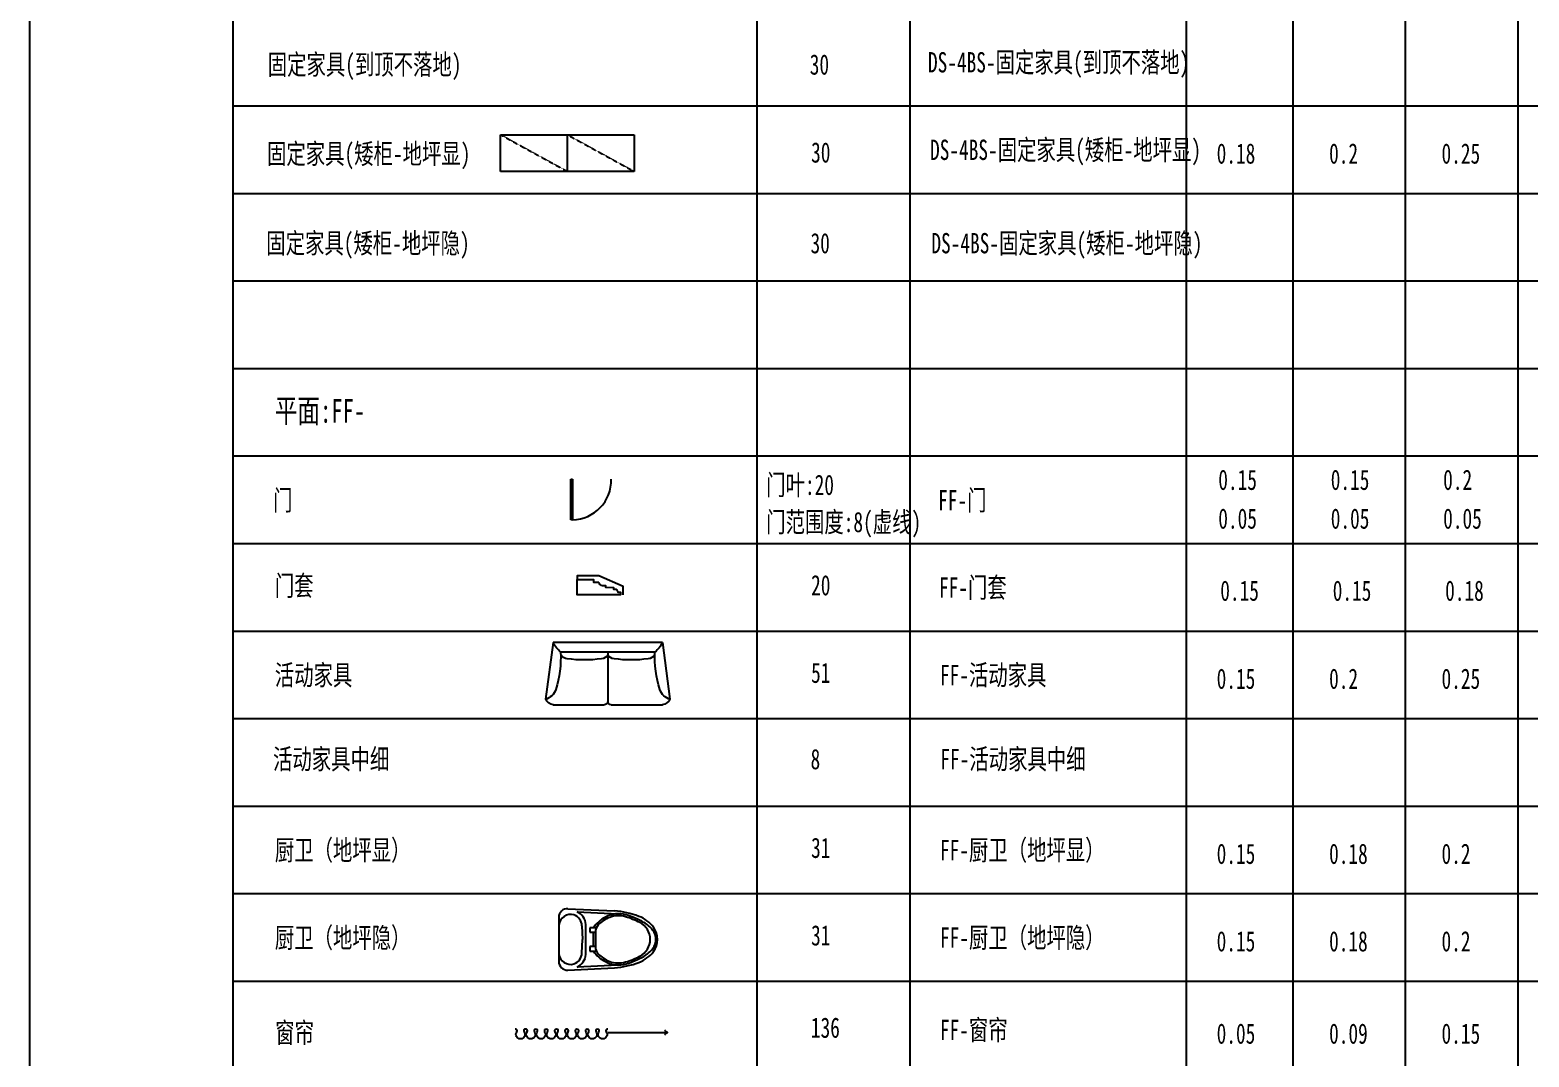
# Model space of a CAD drawing. Header units: millimetres. Extents: x -28014 to 297841, y -81741 to 47579.
# Drawn here: x -28014 to -16932, y 10905 to 18495 of the extents above; entities that cross this region are included whole.
import ezdxf

# ---------------------------------------------------------------- set-up
doc = ezdxf.new("R2010")
doc.units = ezdxf.units.MM
doc.header["$MEASUREMENT"] = 0
doc.linetypes.add('M-HIDDEN', pattern=[1.875, 1.25, -0.625])
for name, color, linetype in [('AR9-墙线', 160, 'Continuous'), ('DS-4BS-固定家具(到顶不落地)', 30, 'Continuous'), ('DS-4BS-固定家具(到顶落地)', 30, 'Continuous'), ('DS-4BS-固定家具(矮柜-地坪显)', 30, 'Continuous'), ('DS-4BS-固定家具(矮柜-地坪隐)', 30, 'Continuous'), ('FF-厨卫（地坪显）', 250, 'Continuous'), ('FF-厨卫（地坪隐）', 31, 'Continuous'), ('FF-活动家具', 51, 'Continuous'), ('FF-活动家具中细', 8, 'Continuous'), ('FF-窗帘', 136, 'Continuous'), ('FF-门', 20, 'Continuous'), ('FF-门套', 20, 'Continuous'), ('TK', 1, 'Continuous'), ('W-平面文字（布局）', 50, 'Continuous')]:
    doc.layers.add(name, color=color, linetype=linetype)
doc.styles.add('宋体', font='', dxfattribs={"width": 0.8})
doc.styles.get('宋体').set_extended_font_data('SimSun')

msp = doc.modelspace()

# ---------------------------------------------------------------- linework, layer by layer
at = {"layer": 'AR9-墙线'}
msp.add_line((-26513.849, 32810.926), (-26513.849, 4993.89), dxfattribs=at)
msp.add_lwpolyline([(-28013.849, 34310.926), (-4454.284, 34310.926), (-4454.284, 3493.89), (-28013.849, 3493.89)], close=True, dxfattribs=at)
msp.add_arc((-24009.856, 15168.021), 293.511, 271.2811617, 1.2811617, dxfattribs=at)
at = {"layer": 'DS-4BS-固定家具(矮柜-地坪显)'}
for p, q in [((-24535.074, 17720.869), (-23547.485, 17720.869)), ((-24535.074, 17449.879), (-24535.074, 17720.869)), ((-24041.279, 17449.879), (-24041.279, 17720.869)), ((-23547.485, 17720.869), (-23547.485, 17449.879)), ((-23547.485, 17449.879), (-24535.074, 17449.879))]:
    msp.add_line(p, q, dxfattribs=at)
at = {"layer": 'DS-4BS-固定家具(矮柜-地坪显)', "color": 55, "linetype": 'M-HIDDEN', "ltscale": 0.106667}
for p, q in [((-24535.074, 17720.869), (-24041.279, 17449.879)), ((-24041.279, 17720.869), (-23547.485, 17449.879))]:
    msp.add_line(p, q, dxfattribs=at)
at = {"layer": 'FF-厨卫（地坪隐）', "ltscale": 3}
for p, q in [((-24037.315, 12000.606), (-23692.477, 11984.61)), ((-23968.785, 11977.875), (-23667.082, 11962.793)), ((-24104.498, 11937.239), (-24104.498, 11610.507)), ((-23933.258, 11874.827), (-23929.048, 11773.902)), ((-23904.128, 11663.041), (-23904.128, 11884.986)), ((-23875.67, 11860.375), (-23875.67, 11827.37)), ((-23826.894, 11860.375), (-23875.67, 11860.375)), ((-23933.258, 11672.976), (-23929.048, 11773.902)), ((-23875.67, 11827.37), (-23833.899, 11827.37)), ((-23848.543, 11720.675), (-23848.543, 11827.37)), ((-23833.899, 11828.462), (-23833.899, 11719.584)), ((-23875.67, 11720.675), (-23875.67, 11687.671)), ((-23833.899, 11720.675), (-23875.67, 11720.675)), ((-23875.67, 11687.671), (-23826.894, 11687.671)), ((-24037.315, 11547.197), (-23692.477, 11563.193)), ((-23968.785, 11569.928), (-23667.077, 11585.253))]:
    msp.add_line(p, q, dxfattribs=at)
for centre, radius, start, end in [((-24040.683, 11937.127), 63.815, 87, 179.9), ((-24016.1, 11876.174), 112.308, 4.5, 65.1), ((-23749.389, 11308.572), 678.395, 69.5, 85.2), ((-24015.546, 11868.737), 89.837, 74.9956271, 171.9531724), ((-24022.33, 11871.628), 89.072, 2.2, 70.4), ((-23647.543, 11722.098), 243.97, 117.4735056, 145.4740861), ((-23757.699, 11828.462), 76.2, 136.0031945, 180), ((-23647.543, 11722.098), 229.326, 110.5577435, 136.0031945), ((-23663.164, 11757.173), 205.657, 74.0575107, 118.1206487), ((-23663.164, 11757.173), 191.013, 74.0808545, 109.8651438), ((-23787.655, 11346.256), 620.356, 62.8686998, 73.4333683), ((-23787.655, 11346.256), 635, 60.6000669, 73.44074), ((-23603.91, 11707.796), 253.577, 38, 68.7), ((-23568.461, 11774.023), 139.7, 297.1313002, 62.8686998), ((-23581.604, 11711.206), 215.9, 37.6231684, 60.6954602), ((-23524.964, 11773.913), 150.716, 323.3224377, 36.6998967), ((-23497.748, 11774.023), 111.144, 359.9999957, 38.3643781), ((-23497.748, 11774.023), 111.144, 321.6356219, 0.0000043), ((-24015.546, 11679.066), 89.837, 188.0468276, 285.0043729), ((-24022.33, 11676.175), 89.072, 289.6, 357.8), ((-24016.1, 11671.629), 112.308, 294.9, 355.5), ((-23647.543, 11825.948), 243.97, 214.5259139, 242.5264944), ((-23757.699, 11719.584), 76.2, 180, 223.9968055), ((-23647.543, 11825.948), 229.326, 223.9968055, 249.4422565), ((-23787.655, 12201.789), 620.356, 286.5666317, 297.1313002), ((-23787.655, 12201.789), 635, 286.55926, 299.3999331), ((-23603.91, 11840.007), 253.577, 291.3, 322), ((-23581.604, 11836.84), 215.9, 299.3045398, 322.3768316), ((-24040.683, 11610.676), 63.815, 180.1, 273), ((-23663.164, 11790.873), 205.657, 241.8793513, 285.9424893), ((-23663.164, 11790.873), 191.013, 250.1348562, 285.9191455), ((-23749.389, 12239.231), 678.395, 274.8, 290.5)]:
    msp.add_arc(centre, radius, start, end, dxfattribs=at)
at = {"layer": 'FF-活动家具'}
for p, q in [((-24146.49, 13967.385, 0), (-24202.211, 13549.475, 0)), ((-23338.192, 13967.385, 0), (-24146.49, 13967.385, 0)), ((-23338.192, 13967.385, 0), (-23282.471, 13549.475, 0)), ((-23393.914, 13897.733, 0), (-24090.769, 13897.733, 0)), ((-23742.341, 13897.733, 0), (-23742.341, 13533.232, 0)), ((-24146.49, 13507.684, 0), (-23767.89, 13507.684, 0)), ((-23716.793, 13507.684, 0), (-23338.192, 13507.684, 0))]:
    msp.add_line(p, q, dxfattribs=at)
at = {"layer": 'FF-活动家具', "extrusion": (5.5904e-14, -4.85296e-13, -1)}
for centre, start_param, end_param in [((-23957.501, 14061.462, 0), 3.039387051, 3.465112699), ((-23527.182, 14061.462, 0), 1.247276282, 1.67300193)]:
    msp.add_ellipse(centre, major_axis=(149.277, 149.277), ratio=1, start_param=start_param, end_param=end_param, dxfattribs=at)
at = {"layer": 'FF-活动家具', "extrusion": (5.59e-14, -4.85275e-13, -1)}
for centre, major_axis, start_param, end_param in [((-24899.02, 13862.34, 0), (-0.125, 809.026), 1.527187807, 1.874876371), ((-22585.663, 13862.34, 0), (0.004, 809.026), 4.408457351, 4.756145916), ((-23915.403, 14697.486, 0), (-0.043, 858.683), 2.99432953, 3.288955054), ((-23569.279, 14697.486, 0), (0.041, 858.683), 2.994231968, 3.288857493), ((-24231.855, 13655.257, 0), (-0.201, 110.484), 1.895277851, 2.893350841)]:
    msp.add_ellipse(centre, major_axis=major_axis, ratio=1, start_param=start_param, end_param=end_param, dxfattribs=at)
at = {"layer": 'FF-活动家具', "extrusion": (5.59046e-14, -4.85295e-13, -1)}
for centre, start_param, end_param in [((-24036.809, 13912.106, 0), 2.428438285, 3.339500602), ((-23793.997, 13912.106, 0), 1.372888378, 2.283950695), ((-23447.873, 13912.106, 0), 1.372888378, 2.283950695)]:
    msp.add_ellipse(centre, major_axis=(45.375, 45.375), ratio=1, start_param=start_param, end_param=end_param, dxfattribs=at)
at = {"layer": 'FF-活动家具', "extrusion": (5.58794e-14, -4.85279e-13, -1)}
msp.add_ellipse((-23690.685, 13912.106, 0), major_axis=(-45.375, 45.375), ratio=1, start_param=3.999234612, end_param=4.910296929, dxfattribs=at)
at = {"layer": 'FF-活动家具', "extrusion": (5.59045e-14, -4.85296e-13, -1)}
msp.add_ellipse((-24137.048, 13578.317, 0), major_axis=(50.389, 50.389), ratio=1, start_param=2.48908851, end_param=3.510302688, dxfattribs=at)
at = {"layer": 'FF-活动家具', "extrusion": (5.59051e-14, -4.85295e-13, -1)}
msp.add_ellipse((-23767.89, 13533.232, 0), major_axis=(18.065, 18.065), ratio=1, start_param=0.785398163, end_param=2.35619449, dxfattribs=at)
at = {"layer": 'FF-活动家具', "extrusion": (5.5878e-14, -4.85278e-13, -1)}
msp.add_ellipse((-23716.793, 13533.232, 0), major_axis=(-18.065, 18.065), ratio=1, start_param=3.926990817, end_param=5.497787144, dxfattribs=at)
at = {"layer": 'FF-活动家具', "extrusion": (5.58997e-14, -4.85275e-13, -1)}
msp.add_ellipse((-23252.827, 13655.257, 0), major_axis=(-1.13, 110.478), ratio=1, start_param=3.401881969, end_param=4.399954959, dxfattribs=at)
at = {"layer": 'FF-活动家具', "extrusion": (5.58795e-14, -4.85279e-13, -1)}
msp.add_ellipse((-23347.635, 13578.317, 0), major_axis=(-50.389, 50.389), ratio=1, start_param=2.772882619, end_param=3.794096797, dxfattribs=at)
at = {"layer": 'FF-窗帘'}
for points in [[(-23742.448, 11111.507, 0.608416295), (-23753.318, 11090.507, -0.608416295), (-23780.421, 11038.153, -0.608416295), (-23807.517, 11090.51, 1.932002826), (-23829.256, 11090.512, -0.608416295), (-23856.358, 11038.158, -0.608416295), (-23883.454, 11090.515, 1.932002826), (-23905.193, 11090.516, -0.608416295), (-23932.296, 11038.162, -0.608416295), (-23959.392, 11090.519, 1.932002826), (-23981.131, 11090.52, -0.608416295), (-24008.233, 11038.166, -0.608416295), (-24035.329, 11090.523, 0.608416295), (-24046.198, 11111.524, 0.608416295), (-24057.068, 11090.525, -0.608416295), (-24084.171, 11038.171, -0.608416295), (-24111.267, 11090.528, 1.932002826), (-24133.006, 11090.529, -0.608416295), (-24160.108, 11038.175, -0.608416295), (-24187.204, 11090.532, 1.932002826), (-24208.943, 11090.533, -0.608416295), (-24236.046, 11038.179, -0.608416295), (-24263.142, 11090.536, 1.932002826), (-24284.881, 11090.538, -0.608416295), (-24311.983, 11038.184, -0.608416295), (-24339.079, 11090.541, 0.608416295), (-24349.948, 11111.541, 0.608416295), (-24360.818, 11090.542, -0.608416295), (-24387.921, 11038.188, -0.608416295), (-24415.017, 11090.545, 0.608416295), (-24425.885, 11111.546)], [(-23319.627, 11068.23, -0.159320196), (-23301.816, 11086.09, -0.159320196), (-23319.627, 11103.95)]]:
    msp.add_lwpolyline(points, format="xyb", dxfattribs=at)
msp.add_lwpolyline([(-23742.448, 11086.09), (-23301.816, 11086.09)], dxfattribs=at)
at = {"layer": 'FF-门'}
for p, q in [((-24016.419, 14874.583), (-24016.419, 15174.583)), ((-24016.419, 15174.583), (-24003.294, 15174.583)), ((-24003.294, 15174.583), (-24003.294, 14874.583)), ((-24003.294, 14874.583), (-24016.419, 14874.583))]:
    msp.add_line(p, q, dxfattribs=at)
at = {"layer": 'FF-门套'}
msp.add_lwpolyline([(-23807.971, 14412.977, 0.414213562), (-23783.971, 14388.977), (-23759.971, 14388.977), (-23759.971, 14376.977), (-23700.008, 14375.246), (-23700.008, 14363.246), (-23692.008, 14363.246, -0.429410218), (-23668.008, 14340.977), (-23648.008, 14340.977), (-23648.008, 14320.977), (-23967.971, 14320.977), (-23967.971, 14432.977), (-23847.971, 14432.977), (-23847.971, 14412.977), (-23807.971, 14412.977)], format="xyb", dxfattribs=at)
msp.add_lwpolyline([(-23628.004, 14320.928), (-23628.004, 14380.928), (-23808.004, 14460.928), (-23967.966, 14460.928), (-23967.966, 14432.93)], dxfattribs=at)
at = {"layer": 'TK', "color": 136}
for p, q in [((-22640.678, 32810.926), (-22640.678, 4993.89)), ((-21508.308, 32810.926), (-21508.308, 4993.89)), ((-19465.585, 32810.926), (-19465.585, 4993.89)), ((-17013.509, 32810.926), (-17013.509, 4993.89)), ((-18675.947, 4993.89), (-18675.947, 28929.479)), ((-17844.728, 4993.89), (-17844.728, 28929.479)), ((-5954.284, 17932.047), (-26513.849, 17932.047)), ((-5954.284, 17285.139), (-26513.849, 17285.139)), ((-22640.678, 17285.139), (-22640.678, 4993.89)), ((-18675.947, 4993.89), (-18675.947, 17285.139)), ((-17844.728, 4993.89), (-17844.728, 17285.139)), ((-17013.509, 17285.139), (-17013.509, 4993.89)), ((-5954.284, 16638.231), (-26513.849, 16638.231)), ((-5954.284, 15991.323), (-26513.849, 15991.323)), ((-5954.284, 15344.415), (-26513.849, 15344.415)), ((-5954.284, 14697.508), (-26513.849, 14697.508)), ((-5954.284, 14050.6), (-26513.849, 14050.6)), ((-5954.284, 14050.6), (-26513.849, 14050.6)), ((-5954.284, 13403.692), (-26513.849, 13403.692)), ((-5954.284, 12756.784), (-26513.849, 12756.784)), ((-5954.284, 12109.876), (-26513.849, 12109.876)), ((-5954.284, 11462.968), (-26513.849, 11462.968))]:
    msp.add_line(p, q, dxfattribs=at)

# ---------------------------------------------------------------- texts
at = {"layer": 'DS-4BS-固定家具(到顶不落地)', "style": '宋体', "width": 0.7}
for s, p in [('固定家具(到顶不落地)', (-26256.028, 18164.888)), ('30', (-22249.263, 18164.888))]:
    msp.add_text(s, height=150, dxfattribs=at).set_placement(p)
at = {"layer": 'DS-4BS-固定家具(到顶落地)', "style": '宋体', "width": 0.7}
msp.add_text('DS-4BS-固定家具(到顶不落地)', height=150, dxfattribs=at).set_placement((-21375.351, 18181.086))
at = {"layer": 'DS-4BS-固定家具(矮柜-地坪显)', "style": '宋体', "width": 0.7}
for s, p in [('固定家具(矮柜-地坪显)', (-26261.564, 17505.407)), ('30', (-22239.242, 17514.901)), ('DS-4BS-固定家具(矮柜-地坪显)', (-21359.896, 17534.178)), ('0.18', (-19241.083, 17507.087)), ('0.2', (-18409.864, 17507.087)), ('0.25', (-17578.645, 17507.087))]:
    msp.add_text(s, height=150, dxfattribs=at).set_placement(p)
at = {"layer": 'DS-4BS-固定家具(矮柜-地坪隐)', "style": '宋体', "width": 0.7}
for s, p in [('固定家具(矮柜-地坪隐)', (-26266.877, 16844.325)), ('30', (-22243.461, 16844.325)), ('DS-4BS-固定家具(矮柜-地坪隐)', (-21349.987, 16844.325))]:
    msp.add_text(s, height=150, dxfattribs=at).set_placement(p)
at = {"layer": 'FF-厨卫（地坪显）', "ltscale": 3, "style": '宋体', "width": 0.7}
for s, p in [('厨卫（地坪显）', (-26203.67, 12358.701)), ('31', (-22239.242, 12375.799)), ('FF-厨卫（地坪显）', (-21286.576, 12358.915)), ('0.15', (-19241.083, 12331.824)), ('0.18', (-18409.864, 12331.824)), ('0.2', (-17578.645, 12331.824))]:
    msp.add_text(s, height=150, dxfattribs=at).set_placement(p)
at = {"layer": 'FF-厨卫（地坪隐）', "ltscale": 3, "style": '宋体', "width": 0.7}
for s, p in [('厨卫（地坪隐）', (-26203.67, 11711.793)), ('31', (-22239.242, 11728.891)), ('FF-厨卫（地坪隐）', (-21286.576, 11712.008)), ('0.15', (-19241.083, 11684.916)), ('0.18', (-18409.864, 11684.916)), ('0.2', (-17578.645, 11684.916))]:
    msp.add_text(s, height=150, dxfattribs=at).set_placement(p)
at = {"layer": 'FF-活动家具', "style": '宋体', "width": 0.7}
for s, p in [('活动家具', (-26203.67, 13652.516)), ('51', (-22239.242, 13669.615)), ('FF-活动家具', (-21286.576, 13652.731)), ('0.15', (-19241.083, 13625.64)), ('0.2', (-18409.864, 13625.64)), ('0.25', (-17578.645, 13625.64))]:
    msp.add_text(s, height=150, dxfattribs=at).set_placement(p)
at = {"layer": 'FF-活动家具中细', "color": 8, "style": '宋体', "width": 0.7}
for s, p in [('活动家具中细', (-26217.042, 13031.347)), ('FF-活动家具中细', (-21283.683, 13031.347)), ('8', (-22243.075, 13031.347))]:
    msp.add_text(s, height=150, dxfattribs=at).set_placement(p)
at = {"layer": 'FF-窗帘', "style": '宋体', "width": 0.7}
for s, p in [('136', (-22240.793, 11046.819)), ('FF-窗帘', (-21286.974, 11029.936)), ('窗帘', (-26200.849, 11009.989)), ('0.05', (-19241.083, 11002.845)), ('0.09', (-18409.864, 11002.845)), ('0.15', (-17578.645, 11002.845))]:
    msp.add_text(s, height=150, dxfattribs=at).set_placement(p)
at = {"layer": 'FF-门', "style": '宋体', "width": 0.7}
for s, p in [('门叶:20', (-22570.875, 15058.388)), ('0.15', (-19228.967, 15095.736)), ('0.15', (-18397.748, 15095.736)), ('0.2', (-17566.529, 15095.736)), ('门', (-26216.145, 14944.842)), ('FF-门', (-21299.95, 14945.057))]:
    msp.add_text(s, height=150, dxfattribs=at).set_placement(p)
at = {"layer": 'FF-门', "color": 8, "style": '宋体', "width": 0.7}
for s, p in [('门范围度:8(虚线)', (-22570.875, 14783.58)), ('0.05', (-19228.967, 14809.08)), ('0.05', (-18397.748, 14809.08)), ('0.05', (-17566.529, 14809.08))]:
    msp.add_text(s, height=150, dxfattribs=at).set_placement(p)
at = {"layer": 'FF-门套', "style": '宋体', "width": 0.7}
for s, p in [('门套', (-26203.67, 14313.371)), ('20', (-22239.242, 14316.522)), ('FF-门套', (-21294.027, 14299.639)), ('0.15', (-19214.349, 14276.239)), ('0.15', (-18383.13, 14276.239)), ('0.18', (-17551.91, 14276.239))]:
    msp.add_text(s, height=150, dxfattribs=at).set_placement(p)
at = {"layer": 'W-平面文字（布局）', "style": '宋体', "width": 0.7}
msp.add_text('平面:FF-', height=175, dxfattribs=at).set_placement((-26203.67, 15593.24))

doc.saveas('drawing.dxf')
